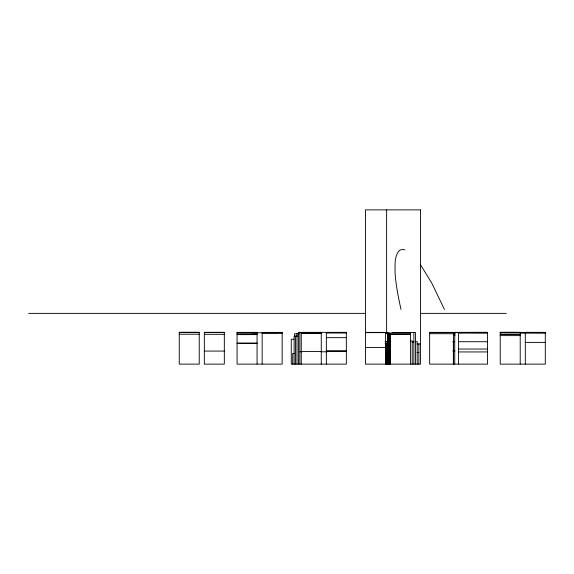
<?xml version="1.0" encoding="UTF-8"?>
<svg xmlns="http://www.w3.org/2000/svg" width="574" height="574" viewBox="0 0 574 574"><rect width="100%" height="100%" fill="white"/><g stroke="black" fill="none" stroke-linecap="round" stroke-linejoin="round"><path stroke-width="0.86" d="M28.7 313.375L365.616 313.375M420.355 313.375L506.376 313.375M257.059 332.36L237.069 332.36L237.069 364.124L282.15 364.124L282.15 332.396L262.16 332.396M293.917 339.241L291.269 339.241L291.269 364.124L346.344 364.124L346.344 332.346L298.408 332.346L298.408 364.124M545.3 332.36L525.31 332.317L525.31 364.124M179.246 332.382L199.235 332.382M326.355 332.439L346.344 332.425M365.459 332.375L385.448 332.375L385.448 364.124M436.319 332.475L449.643 332.475M468.075 332.482L487.477 332.482L461.431 332.497M500.219 332.411L520.209 332.411M179.246 332.554L199.235 332.554M204.337 332.561L224.326 332.547M237.069 332.561L257.059 332.561M392.193 332.554L415.54 332.554L415.54 364.124M520.209 332.525L545.3 332.525M262.16 332.662L277.866 332.662M326.355 332.669L346.344 332.669M365.459 332.655L385.448 332.655M429.653 332.619L462.974 332.619M500.219 332.64L520.209 332.64M251.656 332.769L282.15 332.769M301.264 364.124L301.264 332.834L321.253 332.834L321.253 364.124M385.642 332.741L388.275 332.741L388.275 364.124M520.209 332.755L545.3 332.791M237.069 332.891L257.059 332.891L257.059 364.124M301.264 332.848L321.253 332.848M326.355 332.927L346.344 332.927M385.362 333.013L389.689 333.013L389.689 364.124M453.331 333.028L455.082 333.028M520.209 332.963L545.3 332.985M282.15 333.185L262.16 333.185L262.16 364.124M487.477 333.2L458.569 333.092L458.569 364.124M301.264 333.207L321.253 333.207M298.745 333.422L296.98 333.422L296.98 364.124M298.939 333.752L294.598 333.752L294.598 336.429M429.653 333.716L453.467 333.716M390.55 334.032L410.539 334.032M237.069 334.061L257.059 334.061M453.331 334.054L455.082 334.054M500.219 334.133L520.209 334.133M179.246 334.219L199.235 334.219M204.337 334.319L224.326 334.319M500.219 334.405L520.209 334.405M237.069 334.613L257.059 334.613M390.55 334.549L410.539 334.549M453.331 335.309L455.082 335.309M500.219 335.618L520.209 335.618M297.332 336.091L295.553 336.091L295.553 364.124M297.332 336.213L294.125 336.213L294.125 364.124M326.355 337.663L346.344 337.663M410.467 340.87L412.204 340.87L412.204 364.124M385.075 341.437L387.565 341.437M389.689 341.343L390.392 341.343L390.392 364.124M415.476 341.652L417.205 341.652L417.205 364.124M452.75 341.76L454.622 341.76M458.569 341.717L487.477 341.717M412.139 341.946L413.868 341.946M525.31 342.398L545.3 342.398M237.069 343.022L257.059 343.022M388.275 343.223L388.978 343.223M237.069 343.575L257.059 343.575M385.075 343.718L386.862 343.718M416.954 343.919L420.534 343.919M365.459 347.543L385.448 347.543M458.569 349.035L487.477 349.035M326.355 350.707L346.344 350.707M452.75 350.879L454.845 350.879M204.337 351.08L224.326 351.08M301.264 351.496L321.253 351.496M326.355 351.582L346.344 351.582M299.836 351.783L301.623 351.783M321.304 351.783L326.9 351.783M458.569 351.941L487.477 351.941M417.076 352.443L418.869 352.443M385.448 352.852L386.159 352.852M294.484 353.397L292.697 353.397L292.697 364.124M404.785 249.891L402.611 249.331L399.619 250.271C393.943 256.176 395.177 265.288 395.063 272.808C395.916 285.17 398.299 297.354 401.018 309.422M420.304 264.356L431.784 283.133L444.427 309.422M545.3 332.317L545.3 364.124L500.219 364.124L500.219 332.267L520.209 332.289L520.209 364.124M454.744 364.124L454.744 332.353L487.477 332.289L487.477 364.124L429.653 364.124L429.653 332.368L453.467 332.368L453.467 364.124M453.36 342.111L453.36 364.124M418.869 343.919L418.869 364.124M413.868 332.554L413.868 364.124M410.539 364.124L410.539 332.992L390.55 332.992L390.55 364.124M388.978 333.013L388.978 364.124M387.565 332.741L387.565 364.124M386.862 341.437L386.862 364.124M386.625 209.876L386.625 333.63M386.159 343.718L386.159 364.124M326.355 332.425L326.355 364.124M299.836 332.346L299.836 364.124M420.534 209.876L365.459 209.876L365.459 364.124L420.534 364.124L420.534 209.876M199.235 332.303L179.246 332.303L179.246 364.124L199.235 364.124L199.235 332.303M224.326 332.317L204.337 332.317L204.337 364.124L224.326 364.124L224.326 332.317"/></g></svg>
